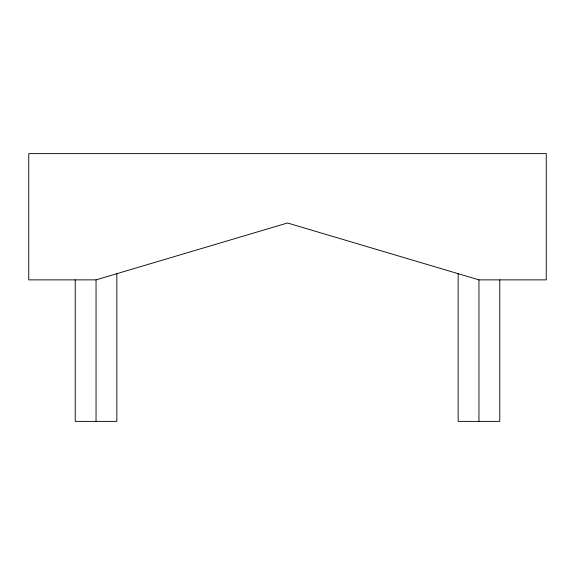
<?xml version="1.0" encoding="UTF-8"?>
<svg xmlns="http://www.w3.org/2000/svg" width="575" height="575" viewBox="0 0 575 575"><rect width="100%" height="100%" fill="white"/><g stroke="black" fill="none" stroke-linecap="round" stroke-linejoin="round"><path stroke-width="0.86" d="M96.039 279.867L287.5 222.985L478.961 279.867L546.25 279.867L546.25 153.618L28.75 153.618L28.75 279.867L96.039 279.867L96.039 421.382M499.776 279.867L499.776 421.382L458.153 421.382L458.153 273.686M478.961 279.867L478.961 421.382M116.847 273.686L116.847 421.382L75.224 421.382L75.224 279.867"/></g></svg>
